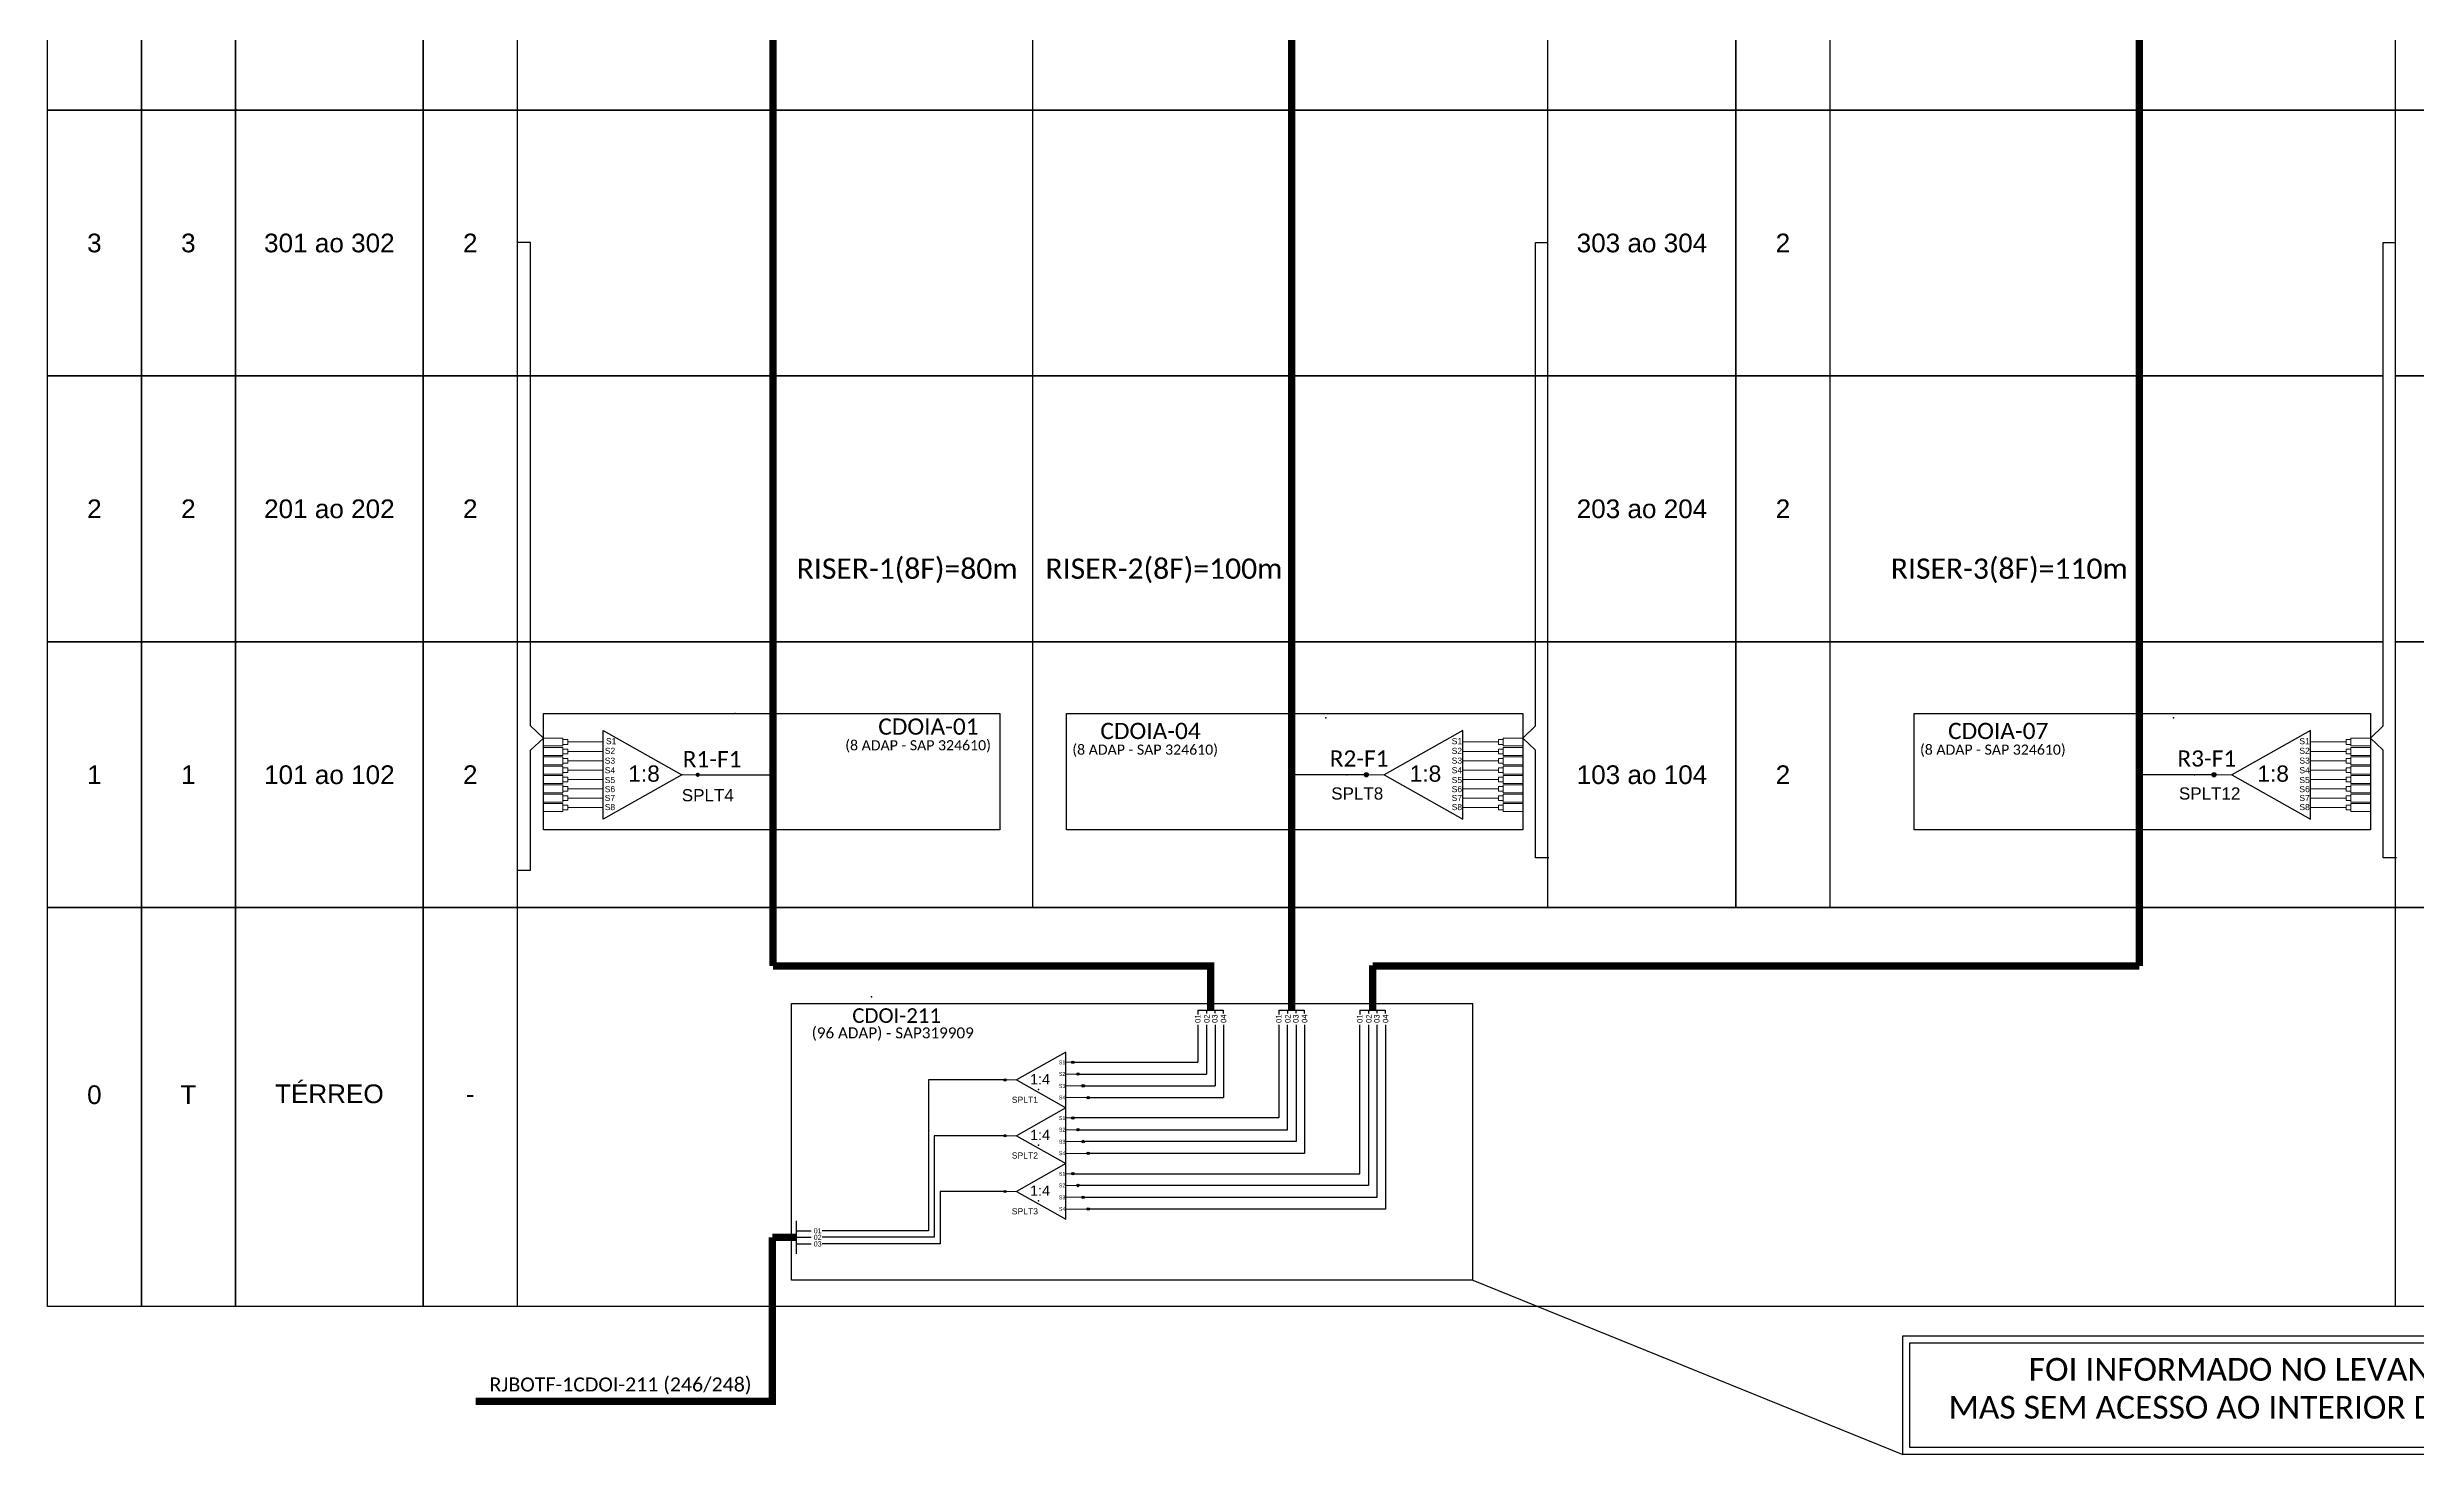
# Model space of a CAD drawing. Header units: millimetres. Extents: x 2479 to 4240, y 59 to 653.
# Drawn here: x 3846.8 to 4080.2, y 189.3 to 327.9 of the extents above; entities that cross this region are included whole.
import ezdxf
from ezdxf.enums import TextEntityAlignment as Align

# ---------------------------------------------------------------- set-up
doc = ezdxf.new("R2010")
doc.units = ezdxf.units.MM
doc.header["$LTSCALE"] = 0.1
doc.header["$MEASUREMENT"] = 0
doc.layers.add('surveys', color=7, linetype='Continuous')
doc.styles.add('ARIAL', font='arial.ttf')
doc.styles.get("Standard").update_dxf_attribs({"font": 'arial.ttf'})
doc.styles.add('WMF-Calibri0', font='calibri.ttf')
doc.dimstyles.get("Standard").update_dxf_attribs({"dimtxt": 0.18, "dimasz": 0.18, "dimexe": 0.18, "dimexo": 0.0625, "dimgap": 0.09, "dimtad": 0, "dimtih": 1, "dimtoh": 1, "dimdec": 4, "dimzin": 0, "dimdsep": 46, "dimtxsty": 'Standard', "dimcen": 0.09, "dimadec": 0, "dimazin": 0, "dimtfac": 1, "dimtdec": 4, "dimtofl": 0, "dimtmove": 0, "dimatfit": 3, "dimfxl": 0, "dimtolj": 1, "dimtzin": 0, "dimarcsym": 0})

# ---------------------------------------------------------------- blocks, each defined once
blk = doc.blocks.new('LEG_CDO64_DIR')
blk.add_point((0, 0))
at = {"color": 1, "style": 'WMF-Calibri0', "flags": 4}
blk.add_attdef('CDO', (-2.62, -3.57), '', height=2, dxfattribs=at)
blk.add_attdef('MODELO', text='', height=1.5, dxfattribs=at).set_placement((-1.52, -5.5), align=Align.CENTER)
blk = doc.blocks.new('SPLITTER_')
blk.add_point((0, 0))
at = {"style": 'ARIAL', "flags": 4}
blk.add_attdef('SPLT', (0, -3.26), '', height=1.5, dxfattribs=at)
blk = doc.blocks.new('SPLT_1-4_DIV_DIR')
h = blk.add_hatch(color=3)
h.dxf.hatch_style = 1
edge = h.paths.add_edge_path()
edge.add_arc((13.27, 3.47), 0.242, 0, 360)
h = blk.add_hatch(color=3)
h.dxf.hatch_style = 1
edge = h.paths.add_edge_path()
edge.add_arc((14.27, 1.17), 0.242, 0, 360)
h = blk.add_hatch(color=3)
h.dxf.hatch_style = 1
edge = h.paths.add_edge_path()
edge.add_arc((15.27, -1.14), 0.242, 0, 360)
h = blk.add_hatch(color=3)
h.dxf.hatch_style = 1
edge = h.paths.add_edge_path()
edge.add_arc((16.27, -3.45), 0.242, 0, 360)
at = {"color": 1}
blk.add_lwpolyline([(11.89, 5.45), (2.22, 0), (11.89, -5.45), (11.89, 5.45)], dxfattribs=at)
at = {"color": 1, "lineweight": 0}
blk.add_lwpolyline([(2.22, 0), (0, 0)], dxfattribs=at)
at = {"color": 7, "lineweight": 0}
for points in [[(13.27, 3.47), (11.89, 3.47)], [(11.89, 1.17), (14.27, 1.17)], [(11.89, -1.14), (15.27, -1.14)], [(11.89, -3.45), (16.27, -3.45)]]:
    blk.add_lwpolyline(points, dxfattribs=at)
at = {"color": 3}
for centre in [(13.27, 3.47), (14.27, 1.17), (15.27, -1.14), (16.27, -3.45)]:
    blk.add_circle(centre, 0.242, dxfattribs=at)
at = {"color": 1, "style": 'ARIAL'}
for s, height, p in [('1:4', 2, (4.91, -0.85)), ('S1', 0.75, (10.52, 3.07)), ('S2', 0.75, (10.52, 0.81)), ('S3', 0.75, (10.52, -1.54)), ('S4', 0.75, (10.52, -3.8))]:
    blk.add_text(s, height=height, dxfattribs=at).set_placement(p)
blk = doc.blocks.new('SPLT_1-8_SC-APC_ESQ')
at = {"color": 1}
blk.add_lwpolyline([(7.37, -2.1), (17.04, -7.55), (7.37, -13), (7.37, -2.1)], dxfattribs=at)
at = {"color": 3, "lineweight": 0}
for points in [[(2.41, -3.02), (0, -3.02)], [(2.41, -4), (0, -4)], [(2.41, -4.17), (0, -4.17)], [(2.41, -5.16), (0, -5.16)], [(2.41, -5.32), (0, -5.32)], [(2.41, -3.02), (2.41, -4)], [(2.41, -4.17), (2.41, -5.16)], [(2.41, -5.32), (2.41, -6.31)], [(2.99, -3.51), (7.37, -3.51)], [(7.37, -4.66), (2.99, -4.66)], [(7.37, -5.82), (2.99, -5.82)], [(2.41, -6.31), (0, -6.31)], [(2.41, -6.48), (0, -6.48)], [(2.41, -7.46), (0, -7.46)], [(2.41, -7.63), (0, -7.63)], [(2.41, -8.62), (0, -8.62)], [(2.41, -6.48), (2.41, -7.46)], [(2.41, -7.63), (2.41, -8.62)], [(7.37, -6.97), (2.99, -6.97)], [(7.37, -8.12), (2.99, -8.12)], [(2.41, -8.78), (0, -8.78)], [(2.41, -9.77), (0, -9.77)], [(2.41, -9.94), (0, -9.94)], [(2.41, -10.92), (0, -10.92)], [(2.41, -11.09), (0, -11.09)], [(2.41, -8.78), (2.41, -9.77)], [(2.41, -9.94), (2.41, -10.92)], [(2.41, -11.09), (2.41, -12.08)], [(7.37, -9.28), (2.99, -9.28)], [(7.37, -10.43), (2.99, -10.43)], [(7.37, -11.58), (2.99, -11.58)], [(2.41, -12.08), (0, -12.08)]]:
    blk.add_lwpolyline(points, dxfattribs=at)
for points in [[(2.99, -3.22), (2.41, -3.22), (2.41, -3.8), (2.99, -3.8)], [(2.99, -4.38), (2.41, -4.38), (2.41, -4.95), (2.99, -4.95)], [(2.99, -5.53), (2.41, -5.53), (2.41, -6.1), (2.99, -6.1)], [(2.99, -6.68), (2.41, -6.68), (2.41, -7.26), (2.99, -7.26)], [(2.99, -7.84), (2.41, -7.84), (2.41, -8.41), (2.99, -8.41)], [(2.99, -8.99), (2.41, -8.99), (2.41, -9.56), (2.99, -9.56)], [(2.99, -10.14), (2.41, -10.14), (2.41, -10.72), (2.99, -10.72)], [(2.99, -11.3), (2.41, -11.3), (2.41, -11.87), (2.99, -11.87)]]:
    blk.add_lwpolyline(points, close=True, dxfattribs=at)
at = {"color": 1, "lineweight": 0}
blk.add_lwpolyline([(17.04, -7.55), (19.26, -7.55)], dxfattribs=at)
at = {"color": 1, "style": 'ARIAL'}
for s, height, p in [('S3', 0.75, (7.55, -6.18)), ('S2', 0.75, (7.56, -4.97)), ('S1', 0.75, (7.7, -3.78)), ('S5', 0.75, (7.55, -8.57)), ('S4', 0.75, (7.55, -7.36)), ('1:8', 2, (10.45, -8.4)), ('S6', 0.75, (7.55, -9.69)), ('S7', 0.75, (7.55, -10.78)), ('S8', 0.75, (7.55, -11.9))]:
    blk.add_text(s, height=height, dxfattribs=at).set_placement(p)
blk = doc.blocks.new('A$C415C251F')
at = {"color": 3}
blk.add_point((0, 0), dxfattribs=at)
blk = doc.blocks.new('LEG_CDOIA8_C-SPLT_ESQ')
at = {"color": 3, "extrusion": (0, 0, -1), "xscale": -1, "zscale": -1}
blk.add_blockref('A$C415C251F', (0, 0), dxfattribs=at)
at = {"color": 1, "style": 'WMF-Calibri0', "flags": 4}
blk.add_attdef('CDO', (21.44, -2.61), '', height=2, dxfattribs=at)
blk.add_attdef('MODELO', text='', height=1.5, dxfattribs=at).set_placement((22.54, -4.54), align=Align.CENTER)
at = {"style": 'ARIAL', "flags": 4}
blk.add_attdef('SPLITAGEM', text='', height=1.5, dxfattribs=at).set_placement((18.61, -12.59), align=Align.CENTER)
blk = doc.blocks.new('SPLT_1-8_SC-APC')
at = {"color": 1}
blk.add_lwpolyline([(-7.37, -2.1), (-17.04, -7.55), (-7.37, -13), (-7.37, -2.1)], dxfattribs=at)
at = {"color": 3, "lineweight": 0}
for points in [[(-2.99, -3.51), (-7.37, -3.51)], [(-7.37, -4.66), (-2.99, -4.66)], [(-7.37, -5.82), (-2.99, -5.82)], [(-2.41, -3.02), (-2.41, -4)], [(-2.41, -3.02), (0, -3.02)], [(-2.41, -4), (0, -4)], [(-2.41, -4.17), (-2.41, -5.16)], [(-2.41, -4.17), (0, -4.17)], [(-2.41, -5.16), (0, -5.16)], [(-2.41, -5.32), (-2.41, -6.31)], [(-2.41, -5.32), (0, -5.32)], [(-7.37, -6.97), (-2.99, -6.97)], [(-7.37, -8.12), (-2.99, -8.12)], [(-2.41, -6.31), (0, -6.31)], [(-2.41, -6.48), (-2.41, -7.46)], [(-2.41, -6.48), (0, -6.48)], [(-2.41, -7.46), (0, -7.46)], [(-2.41, -7.63), (-2.41, -8.62)], [(-2.41, -7.63), (0, -7.63)], [(-2.41, -8.62), (0, -8.62)], [(-7.37, -9.28), (-2.99, -9.28)], [(-7.37, -10.43), (-2.99, -10.43)], [(-7.37, -11.58), (-2.99, -11.58)], [(-2.41, -8.78), (-2.41, -9.77)], [(-2.41, -8.78), (0, -8.78)], [(-2.41, -9.77), (0, -9.77)], [(-2.41, -9.94), (-2.41, -10.92)], [(-2.41, -9.94), (0, -9.94)], [(-2.41, -10.92), (0, -10.92)], [(-2.41, -11.09), (-2.41, -12.08)], [(-2.41, -11.09), (0, -11.09)], [(-2.41, -12.08), (0, -12.08)]]:
    blk.add_lwpolyline(points, dxfattribs=at)
for points in [[(-2.99, -3.22), (-2.41, -3.22), (-2.41, -3.8), (-2.99, -3.8)], [(-2.99, -4.38), (-2.41, -4.38), (-2.41, -4.95), (-2.99, -4.95)], [(-2.99, -5.53), (-2.41, -5.53), (-2.41, -6.1), (-2.99, -6.1)], [(-2.99, -6.68), (-2.41, -6.68), (-2.41, -7.26), (-2.99, -7.26)], [(-2.99, -7.84), (-2.41, -7.84), (-2.41, -8.41), (-2.99, -8.41)], [(-2.99, -8.99), (-2.41, -8.99), (-2.41, -9.56), (-2.99, -9.56)], [(-2.99, -10.14), (-2.41, -10.14), (-2.41, -10.72), (-2.99, -10.72)], [(-2.99, -11.3), (-2.41, -11.3), (-2.41, -11.87), (-2.99, -11.87)]]:
    blk.add_lwpolyline(points, close=True, dxfattribs=at)
at = {"color": 1, "lineweight": 0}
blk.add_lwpolyline([(-17.04, -7.55), (-19.26, -7.55)], dxfattribs=at)
at = {"color": 1, "style": 'ARIAL'}
for s, height, p in [('S1', 0.75, (-8.74, -3.78)), ('S2', 0.75, (-8.74, -4.97)), ('S3', 0.75, (-8.74, -6.18)), ('1:8', 2, (-13.91, -8.4)), ('S4', 0.75, (-8.74, -7.36)), ('S5', 0.75, (-8.74, -8.57)), ('S6', 0.75, (-8.74, -9.69)), ('S7', 0.75, (-8.74, -10.78)), ('S8', 0.75, (-8.74, -11.9))]:
    blk.add_text(s, height=height, dxfattribs=at).set_placement(p)
blk = doc.blocks.new('LEG_CDOIA8_C-SPLT_DIR')
at = {"color": 3}
blk.add_blockref('A$C415C251F', (0, 0), dxfattribs=at)
at = {"color": 1, "style": 'WMF-Calibri0', "flags": 4}
blk.add_attdef('CDO', (-26.84, -2.61), '', height=2, dxfattribs=at)
blk.add_attdef('MODELO', text='', height=1.5, dxfattribs=at).set_placement((-22.23, -4.54), align=Align.CENTER)
at = {"style": 'ARIAL', "flags": 4}
blk.add_attdef('SPLITAGEM', text='', height=1.5, dxfattribs=at).set_placement((-18.36, -12.59), align=Align.CENTER)

msp = doc.modelspace()

# ---------------------------------------------------------------- hatches: boundary and pattern name
h = msp.add_hatch(color=3)
h.dxf.hatch_style = 1
edge = h.paths.add_edge_path()
edge.add_arc((3910.84, 256.27), 0.205, 0, 360)
h = msp.add_hatch(color=3)
h.dxf.hatch_style = 1
edge = h.paths.add_edge_path()
edge.add_arc((3976.71, 256.27), 0.205, 0, 360)
h = msp.add_hatch(color=3)
h.dxf.hatch_style = 1
edge = h.paths.add_edge_path()
edge.add_arc((4060.21, 256.27), 0.205, 0, 360)
h = msp.add_hatch(color=3)
h.dxf.hatch_style = 1
edge = h.paths.add_edge_path()
edge.add_arc((3941.11, 226.2), 0.103, 0, 360)
h = msp.add_hatch(color=3)
h.dxf.hatch_style = 1
edge = h.paths.add_edge_path()
edge.add_arc((3941.11, 220.71), 0.103, 0, 360)
h = msp.add_hatch(color=3)
h.dxf.hatch_style = 1
edge = h.paths.add_edge_path()
edge.add_arc((3941.11, 215.22), 0.103, 0, 360)

# ---------------------------------------------------------------- linework, layer by layer
at = {"color": 7}
for p, q in [((3865.29, 321.77), (3865.29, 347.96)), ((3865.29, 321.77), (4078.11, 321.77)), ((3865.29, 295.57), (3865.29, 321.77)), ((4078.11, 321.77), (3865.29, 321.77)), ((3865.29, 295.57), (4076.88, 295.57)), ((3865.29, 269.38), (3865.29, 295.57)), ((4076.88, 295.57), (3865.29, 295.57)), ((3865.29, 269.38), (4076.88, 269.38)), ((3865.29, 243.18), (3865.29, 269.38)), ((4076.88, 269.38), (3865.29, 269.38)), ((3865.29, 243.18), (4078.11, 243.18)), ((3865.29, 203.89), (3865.29, 243.18)), ((4078.11, 243.18), (3865.29, 243.18)), ((4078.11, 203.89), (3865.29, 203.89))]:
    msp.add_line(p, q, dxfattribs=at)
at = {"color": 5}
for p, q in [((3920.07, 233.75), (3987.19, 233.75)), ((3920.07, 206.47), (3920.07, 233.75)), ((3987.19, 206.47), (3920.07, 206.47))]:
    msp.add_line(p, q, dxfattribs=at)
at = {"color": 5, "const_width": 0.72}
for points in [[(3918.27, 491.88), (3918.27, 237.44)], [(3961.37, 233.08), (3961.37, 237.44), (3918.27, 237.44)], [(3918.2, 210.69), (3918.2, 194.54), (3888.97, 194.54)], [(3920.56, 210.7), (3918.2, 210.69)]]:
    msp.add_lwpolyline(points, dxfattribs=at)
at = {"color": 6, "const_width": 0.72}
msp.add_lwpolyline([(3969.34, 491.88), (3969.34, 233.08)], dxfattribs=at)
at = {"color": 40, "const_width": 0.72}
for points in [[(4052.85, 491.88), (4052.85, 237.44)], [(3977.33, 233.08), (3977.33, 237.51)], [(3977.33, 237.44), (4052.85, 237.44)]]:
    msp.add_lwpolyline(points, dxfattribs=at)
at = {"color": 7}
for points in [[(3846.77, 347.96), (3856.03, 347.96), (3856.03, 321.77), (3846.77, 321.77)], [(3856.03, 347.96), (3865.29, 347.96), (3865.29, 321.77), (3856.03, 321.77)], [(3865.29, 347.96), (3883.8, 347.96), (3883.8, 321.77), (3865.29, 321.77)], [(3883.8, 347.96), (3893.06, 347.96), (3893.06, 321.77), (3883.8, 321.77)], [(3994.6, 347.96), (4013.12, 347.96), (4013.12, 321.77), (3994.6, 321.77)], [(4013.12, 347.96), (4022.38, 347.96), (4022.38, 321.77), (4013.12, 321.77)], [(4078.11, 347.96), (4087.37, 347.96), (4087.37, 321.77), (4078.11, 321.77)], [(3846.77, 321.77), (3856.03, 321.77), (3856.03, 295.57), (3846.77, 295.57)], [(3856.03, 321.77), (3865.29, 321.77), (3865.29, 295.57), (3856.03, 295.57)], [(3865.29, 321.77), (3883.8, 321.77), (3883.8, 295.57), (3865.29, 295.57)], [(3883.8, 321.77), (3893.06, 321.77), (3893.06, 295.57), (3883.8, 295.57)], [(3994.6, 321.77), (4013.12, 321.77), (4013.12, 295.57), (3994.6, 295.57)], [(4013.12, 321.77), (4022.38, 321.77), (4022.38, 295.57), (4013.12, 295.57)], [(4078.11, 321.77), (4087.37, 321.77), (4087.37, 295.57), (4078.11, 295.57)], [(3846.77, 295.57), (3856.03, 295.57), (3856.03, 269.38), (3846.77, 269.38)], [(3856.03, 295.57), (3865.29, 295.57), (3865.29, 269.38), (3856.03, 269.38)], [(3865.29, 295.57), (3883.8, 295.57), (3883.8, 269.38), (3865.29, 269.38)], [(3883.8, 295.57), (3893.06, 295.57), (3893.06, 269.38), (3883.8, 269.38)], [(3994.6, 295.57), (4013.12, 295.57), (4013.12, 269.38), (3994.6, 269.38)], [(4013.12, 295.57), (4022.38, 295.57), (4022.38, 269.38), (4013.12, 269.38)], [(4078.11, 295.57), (4087.37, 295.57), (4087.37, 269.38), (4078.11, 269.38)], [(3846.77, 269.38), (3856.03, 269.38), (3856.03, 243.18), (3846.77, 243.18)], [(3856.03, 269.38), (3865.29, 269.38), (3865.29, 243.18), (3856.03, 243.18)], [(3865.29, 269.38), (3883.8, 269.38), (3883.8, 243.18), (3865.29, 243.18)], [(3883.8, 269.38), (3893.06, 269.38), (3893.06, 243.18), (3883.8, 243.18)], [(3994.6, 269.38), (4013.12, 269.38), (4013.12, 243.18), (3994.6, 243.18)], [(4013.12, 269.38), (4022.38, 269.38), (4022.38, 243.18), (4013.12, 243.18)], [(4078.11, 269.38), (4087.37, 269.38), (4087.37, 243.18), (4078.11, 243.18)], [(3846.77, 243.18), (3856.03, 243.18), (3856.03, 203.89), (3846.77, 203.89)], [(3856.03, 243.18), (3865.29, 243.18), (3865.29, 203.89), (3856.03, 203.89)], [(3865.29, 243.18), (3883.8, 243.18), (3883.8, 203.89), (3865.29, 203.89)], [(3883.8, 243.18), (3893.06, 243.18), (3893.06, 203.89), (3883.8, 203.89)], [(4078.11, 243.18), (4087.37, 243.18), (4087.37, 203.89), (4078.11, 203.89)]]:
    msp.add_lwpolyline(points, close=True, dxfattribs=at)
at = {"color": 3}
for points in [[(3894.38, 261.1), (3894.38, 308.72), (3893.06, 308.72)], [(3993.37, 308.72), (3994.6, 308.72)], [(3993.37, 261.1), (3993.37, 308.72)], [(4076.88, 308.72), (4078.11, 308.72)], [(4076.88, 261.1), (4076.88, 308.72)], [(3893.06, 246.89), (3894.38, 246.89), (3894.38, 258.69), (3895.64, 259.89), (3894.38, 261.1), (3894.38, 261.1)], [(3994.69, 248.1), (3993.37, 248.1), (3993.37, 258.69), (3992.11, 259.89), (3993.37, 261.1), (3993.37, 261.1)], [(4078.2, 248.1), (4076.88, 248.1), (4076.88, 258.69), (4075.62, 259.89), (4076.88, 261.1), (4076.88, 261.1)], [(3941.11, 226.2), (3933.56, 226.2), (3933.56, 211.34), (3923.09, 211.34)], [(3920.56, 211.34), (3922.03, 211.34), (3922.03, 211.34)]]:
    msp.add_lwpolyline(points, dxfattribs=at)
at = {"color": 1}
for points in [[(3895.64, 262.31), (3940.59, 262.31), (3940.59, 250.85), (3895.64, 250.85)], [(3947.17, 262.31), (3992.11, 262.31), (3992.11, 250.85), (3947.17, 250.85)], [(4030.67, 262.31), (4075.62, 262.31), (4075.62, 250.85), (4030.67, 250.85)]]:
    msp.add_lwpolyline(points, close=True, dxfattribs=at)
at = {"color": 5}
for points in [[(3910.84, 256.27), (3918.27, 256.27)], [(3987.19, 206.47), (3987.19, 233.75)], [(3960.12, 233.08), (3962.62, 233.08)], [(3960.12, 233.08), (3960.12, 232.66)], [(3960.95, 233.08), (3960.95, 232.76)], [(3961.79, 233.08), (3961.79, 232.77)], [(3962.62, 233.08), (3962.62, 232.76)], [(3947.8, 227.95), (3960.12, 227.95)], [(3948.31, 226.79), (3960.96, 226.79)], [(3948.81, 225.63), (3961.8, 225.63)], [(3949.31, 224.46), (3962.64, 224.46)], [(3920.56, 209.08), (3920.56, 212.32)]]:
    msp.add_lwpolyline(points, dxfattribs=at)
at = {"color": 6}
for points in [[(3976.71, 256.27), (3969.34, 256.27)], [(3948.31, 221.3), (3968.94, 221.3), (3968.94, 231.64)], [(3968.1, 233.08), (3970.6, 233.08)], [(3968.1, 233.08), (3968.1, 232.66)], [(3968.93, 233.08), (3968.93, 232.76)], [(3969.77, 233.08), (3969.77, 232.77)], [(3970.6, 233.08), (3970.6, 232.76)]]:
    msp.add_lwpolyline(points, dxfattribs=at)
at = {"color": 40}
for points in [[(4060.21, 256.27), (4052.85, 256.27)], [(3947.8, 216.97), (3976.08, 216.97), (3976.08, 231.64)], [(3948.81, 214.64), (3977.76, 214.64), (3977.76, 231.64)], [(3976.08, 233.08), (3978.58, 233.08)], [(3976.08, 233.08), (3976.08, 232.66)], [(3976.91, 233.08), (3976.91, 232.76)], [(3977.75, 233.08), (3977.75, 232.77)], [(3978.58, 233.08), (3978.58, 232.76)]]:
    msp.add_lwpolyline(points, dxfattribs=at)
at = {"color": 2}
for points in [[(3941.11, 220.71), (3934.13, 220.71), (3934.13, 210.7), (3923.09, 210.7)], [(3920.56, 210.7), (3922.03, 210.7), (3922.03, 210.7)]]:
    msp.add_lwpolyline(points, dxfattribs=at)
for points in [[(3934.71, 215.22), (3934.71, 210.05), (3923.09, 210.05)], [(3941.11, 215.22), (3934.71, 215.22)]]:
    msp.add_lwpolyline(points)
at = {"color": 7}
msp.add_lwpolyline([(3920.56, 210.05), (3922.03, 210.05), (3922.03, 210.05)], dxfattribs=at)
at = {"color": 3}
for centre, radius in [((3976.71, 256.27), 0.205), ((4060.21, 256.27), 0.205), ((3941.11, 226.2), 0.103), ((3941.11, 220.71), 0.103), ((3941.11, 215.22), 0.103)]:
    msp.add_circle(centre, radius, dxfattribs=at)
at = {"color": 7}
for p in [(3846.77, 321.77), (3846.77, 295.57), (3846.77, 269.38)]:
    msp.add_point(p, dxfattribs=at)
at = {"layer": 'surveys', "color": 0}
msp.add_lwpolyline([(3943.83, 531.18), (3943.83, 243.18)], dxfattribs=at)
at = {"layer": 'surveys', "color": 6}
for points in [[(3968.1, 231.64), (3968.1, 222.46), (3947.8, 222.46)], [(3969.78, 231.64), (3969.78, 220.13), (3948.81, 220.13)], [(3970.62, 231.64), (3970.62, 218.97), (3949.31, 218.97)]]:
    msp.add_lwpolyline(points, dxfattribs=at)
at = {"layer": 'surveys', "color": 40}
for points in [[(3976.92, 231.64), (3976.92, 215.8), (3948.31, 215.8)], [(3978.6, 231.64), (3978.6, 213.48), (3949.31, 213.48)]]:
    msp.add_lwpolyline(points, dxfattribs=at)
at = {"layer": 'surveys', "color": 5}
for points in [[(3960.12, 231.64), (3960.12, 227.95)], [(3960.96, 231.64), (3960.96, 226.79)], [(3961.8, 231.64), (3961.8, 225.63)], [(3962.64, 231.64), (3962.64, 224.46)]]:
    msp.add_lwpolyline(points, dxfattribs=at)
at = {"layer": 'surveys', "color": 1}
for points in [[(4029.56, 200.99), (4214.02, 200.99), (4214.02, 189.29), (4029.56, 189.29)], [(4030.26, 200.29), (4213.32, 200.29), (4213.32, 189.99), (4030.26, 189.99)]]:
    msp.add_lwpolyline(points, close=True, dxfattribs=at)

# ---------------------------------------------------------------- block references
at = {"color": 3}
ref = msp.add_blockref('LEG_CDOIA8_C-SPLT_ESQ', (3914.52, 262.31), dxfattribs=dict(at, xscale=0.8000000000001818, yscale=0.8000000000001818, zscale=0.8))
ref.add_attrib('CDO', 'CDOIA-01', (3928.63, 260.22), dxfattribs={"color": 1, "height": 1.6, "style": 'WMF-Calibri0'})
ref.add_attrib('MODELO', '(8 ADAP - SAP 324610)', dxfattribs={"color": 1, "height": 1, "style": 'WMF-Calibri0'}).set_placement((3932.55, 258.68), align=Align.CENTER)
at = {"color": 1}
ref = msp.add_blockref('LEG_CDOIA8_C-SPLT_DIR', (3972.71, 261.88), dxfattribs=dict(at, xscale=0.8000000000001818, yscale=0.8000000000001818, zscale=0.8))
ref.add_attrib('CDO', 'CDOIA-04', (3950.51, 259.79), dxfattribs={"color": 0, "height": 1.6, "style": 'WMF-Calibri0'})
ref.add_attrib('MODELO', '(8 ADAP - SAP 324610)', dxfattribs={"color": 0, "height": 1, "style": 'WMF-Calibri0'}).set_placement((3954.92, 258.25), align=Align.CENTER)
ref = msp.add_blockref('LEG_CDOIA8_C-SPLT_DIR', (4056.22, 261.88), dxfattribs=dict(at, xscale=0.8000000000001818, yscale=0.8000000000001818, zscale=0.8))
ref.add_attrib('CDO', 'CDOIA-07', (4034.02, 259.79), dxfattribs={"color": 0, "height": 1.6, "style": 'WMF-Calibri0'})
ref.add_attrib('MODELO', '(8 ADAP - SAP 324610)', dxfattribs={"color": 0, "height": 1, "style": 'WMF-Calibri0'}).set_placement((4038.43, 258.25), align=Align.CENTER)
for name, p, xscale, yscale, zscale in [('SPLT_1-8_SC-APC_ESQ', (3895.64, 262.31), 0.8000000000001818, 0.8000000000001818, 0.8), ('SPLT_1-4_DIV_DIR', (3941.11, 226.2), 0.5039999999571592, 0.5039999997243286, 0.504), ('SPLT_1-4_DIV_DIR', (3941.11, 220.71), 0.5039999999571592, 0.5039999997243286, 0.504), ('SPLT_1-4_DIV_DIR', (3941.11, 215.22), 0.5039999999571592, 0.5039999997243286, 0.504)]:
    msp.add_blockref(name, p, dxfattribs=dict(xscale=xscale, yscale=yscale, zscale=zscale))
at = {"color": 3, "xscale": 0.8000000000001818, "yscale": 0.8000000000001818, "zscale": 0.8}
for p in [(3992.11, 262.31), (4075.62, 262.31)]:
    msp.add_blockref('SPLT_1-8_SC-APC', p, dxfattribs=at)
ref = msp.add_blockref('SPLITTER_', (3909.27, 256.27), dxfattribs=dict(xscale=0.8000000000001818, yscale=0.8000000000001818, zscale=0.8))
ref.add_attrib('SPLT', 'SPLT4', (3909.27, 253.66), dxfattribs={"height": 1.2, "style": 'ARIAL'})
ref = msp.add_blockref('SPLITTER_', (3974.8, 256.27), dxfattribs=dict(xscale=0.8000000000001818, yscale=0.8000000000001818, zscale=0.8))
ref.add_attrib('SPLT', 'SPLT8', (3973.25, 253.83), dxfattribs={"height": 1.2, "style": 'ARIAL'})
ref = msp.add_blockref('SPLITTER_', (4058.31, 256.27), dxfattribs=dict(xscale=0.8000000000001818, yscale=0.8000000000001818, zscale=0.8))
ref.add_attrib('SPLT', 'SPLT12', (4056.76, 253.83), dxfattribs={"height": 1.2, "style": 'ARIAL'})
at = {"color": 5}
ref = msp.add_blockref('LEG_CDO64_DIR', (3927.95, 234.4), dxfattribs=dict(at, xscale=0.7199999999720604, yscale=0.7199999997392297, zscale=0.7200000000000001))
ref.add_attrib('CDO', 'CDOI-211', (3926.07, 231.83), dxfattribs={"color": 5, "height": 1.44, "style": 'WMF-Calibri0'})
ref.add_attrib('MODELO', '(96 ADAP) - SAP319909', dxfattribs={"color": 5, "height": 1.08, "style": 'WMF-Calibri0'}).set_placement((3930.05, 230.3), align=Align.CENTER)
ref = msp.add_blockref('SPLITTER_', (3944.41, 225.26), dxfattribs=dict(xscale=-0.4031999999424443, yscale=0.4031999995931983, zscale=0.4032))
ref.add_attrib('SPLT', 'SPLT1', (3941.78, 223.95), dxfattribs={"height": 0.605, "style": 'ARIAL'})
ref = msp.add_blockref('SPLITTER_', (3944.41, 219.77), dxfattribs=dict(xscale=-0.4031999999424443, yscale=0.4031999995931983, zscale=0.4032))
ref.add_attrib('SPLT', 'SPLT2', (3941.78, 218.46), dxfattribs={"height": 0.605, "style": 'ARIAL'})
ref = msp.add_blockref('SPLITTER_', (3944.41, 214.28), dxfattribs=dict(xscale=-0.4031999999424443, yscale=0.4031999995931983, zscale=0.4032))
ref.add_attrib('SPLT', 'SPLT3', (3941.78, 212.96), dxfattribs={"height": 0.605, "style": 'ARIAL'})

# ---------------------------------------------------------------- texts
at = {"color": 7, "style": 'ARIAL'}
for s, p in [('3', (3851.4, 308.67)), ('3', (3860.66, 308.67)), ('301 ao 302', (3874.55, 308.67)), ('2', (3888.43, 308.67)), ('303 ao 304', (4003.86, 308.67)), ('2', (4017.75, 308.67)), ('2', (3851.4, 282.48)), ('2', (3860.66, 282.48)), ('201 ao 202', (3874.55, 282.48)), ('2', (3888.43, 282.48)), ('203 ao 204', (4003.86, 282.48)), ('2', (4017.75, 282.48)), ('1', (3851.4, 256.28)), ('1', (3860.66, 256.28)), ('101 ao 102', (3874.55, 256.28)), ('2', (3888.43, 256.28)), ('103 ao 104', (4003.86, 256.28)), ('2', (4017.75, 256.28)), ('0', (3851.4, 224.75)), ('T', (3860.66, 224.75)), ('TÉRREO', (3874.55, 224.84)), ('-', (3888.43, 224.84))]:
    msp.add_text(s, height=1.84, dxfattribs=at).set_placement(p, align=Align.MIDDLE_CENTER)
at = {"color": 5, "style": 'WMF-Calibri0'}
for s, height, p in [('RISER-1(8F)=80m', 2, (3920.59, 275.58)), ('R1-F1', 1.6, (3909.36, 257.01)), ('RJBOTF-1CDOI-211 (246/248)', 1.3825, (3890.33, 195.51))]:
    msp.add_text(s, height=height, dxfattribs=at).set_placement(p)
at = {"color": 6, "style": 'WMF-Calibri0'}
for s, height, p in [('RISER-2(8F)=100m', 2, (3945.1, 275.58)), ('R2-F1', 1.6, (3973.1, 257.08))]:
    msp.add_text(s, height=height, dxfattribs=at).set_placement(p)
at = {"color": 40, "style": 'WMF-Calibri0'}
for s, height, p in [('RISER-3(8F)=110m', 2, (4028.38, 275.58)), ('R3-F1', 1.6, (4056.61, 257.08))]:
    msp.add_text(s, height=height, dxfattribs=at).set_placement(p)
at = {"style": 'ARIAL'}
for s, p in [('01', (3960.1, 232.24)), ('02', (3960.99, 232.24)), ('03', (3961.78, 232.24)), ('04', (3962.64, 232.24)), ('01', (3968.08, 232.24)), ('02', (3968.97, 232.24)), ('03', (3969.76, 232.24)), ('04', (3970.62, 232.24)), ('01', (3976.06, 232.24)), ('02', (3976.95, 232.24)), ('03', (3977.74, 232.24)), ('04', (3978.6, 232.24))]:
    msp.add_text(s, height=0.54, rotation=90, dxfattribs=at).set_placement(p, align=Align.MIDDLE_CENTER)
for s, p in [('01', (3922.66, 211.34)), ('02', (3922.66, 210.7)), ('03', (3922.66, 210.05))]:
    msp.add_text(s, height=0.504, dxfattribs=at).set_placement(p, align=Align.MIDDLE_CENTER)
at = {"color": 1, "insert": (4034.07, 198.81), "char_height": 2.24, "width": 368.9523, "attachment_point": 1, "style": 'WMF-Calibri0'}
msp.add_mtext("          FOI INFORMADO NO LEVANTAMENTO QUE O CABO DE 12F E A CDOI-96ADAP ESTÃO INSTALADOS NO LOCAL\\PMAS SEM ACESSO AO INTERIOR DA CDOI, CASO NECESSÁRIO SERÁ QUANTIFICADO 1-CDOI-64ADAP E 3-SPLITTER'S 1:4.", dxfattribs=at)

# ---------------------------------------------------------------- leaders
at = {"layer": 'surveys', "color": 1}
msp.add_leader([(3987.19, 206.47), (4029.56, 189.29)], dimstyle='Standard', override={"dimgap": 0.09, "dimtad": 0}, dxfattribs=at)

doc.saveas('drawing.dxf')
